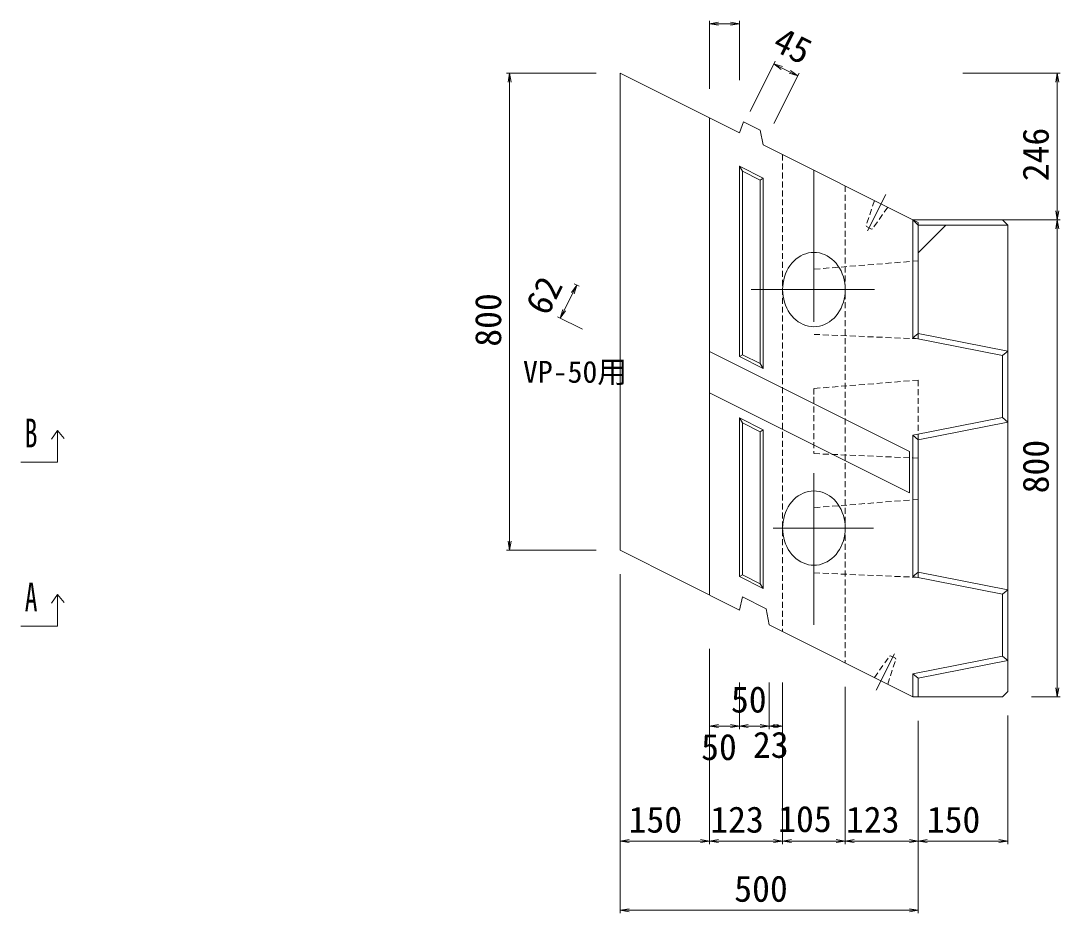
# Model space of a CAD drawing. Units: millimetres on the paper. Extents: x 2 to 843, y -1 to 593.
# Drawn here: x 547.6 to 634.8, y 397.1 to 472 of the extents above; entities that cross this region are included whole.
import ezdxf
from ezdxf.enums import TextEntityAlignment as Align

# ---------------------------------------------------------------- set-up
doc = ezdxf.new("R2010")
doc.units = ezdxf.units.MM
doc.linetypes.add('USER1', pattern=[0.75, 0.5, -0.25])
doc.linetypes.add('USER2', pattern=[25.31, 12.7, -6.3, 0.01, -6.3])
for name, color, linetype, lineweight in [('0_2', 7, 'Continuous', 18), ('D-STR-DIM（寸法）', 7, 'Continuous', 18), ('D-STR-STR3（構造物）', 1, 'Continuous', 18), ('D-STR-TXT（文字）', 7, 'Continuous', 18), ('D-STR（構造物外形線）', 1, 'Continuous', 18)]:
    doc.layers.add(name, color=color, linetype=linetype, lineweight=lineweight)
doc.layers.add('用紙-用紙-GR1_01', color=7, linetype='Continuous')
doc.styles.add('ＭＳ ゴシック', font='')
doc.styles.get('ＭＳ ゴシック').set_extended_font_data('MS Gothic')

msp = doc.modelspace()

# ---------------------------------------------------------------- linework, layer by layer
at = {"layer": '0_2'}
for p, q in [((605.384, 471.716), (606.134, 471.841)), ((606.134, 471.591), (605.384, 471.716)), ((607.134, 471.841), (607.884, 471.716)), ((607.884, 471.716), (607.134, 471.591)), ((611.395, 467.895), (610.781, 468.343)), ((610.781, 468.343), (611.507, 468.119)), ((588.5, 466.818), (588.625, 467.568)), ((588.625, 467.568), (588.75, 466.818)), ((612.781, 467.341), (612.054, 467.565)), ((612.166, 467.789), (612.781, 467.341)), ((634.407, 466.818), (634.532, 467.568)), ((634.532, 467.568), (634.657, 466.818)), ((634.532, 455.272), (634.407, 456.022)), ((634.657, 456.022), (634.532, 455.272)), ((634.407, 454.522), (634.532, 455.272)), ((634.532, 455.272), (634.657, 454.522)), ((593.807, 449.187), (594.255, 449.802)), ((594.255, 449.802), (594.031, 449.075)), ((592.867, 447.03), (593.091, 447.756)), ((593.314, 447.644), (592.867, 447.03)), ((588.625, 427.568), (588.5, 428.318)), ((588.75, 428.318), (588.625, 427.568)), ((634.532, 415.272), (634.407, 416.022)), ((634.657, 416.022), (634.532, 415.272)), ((605.384, 412.821), (606.134, 412.946)), ((606.134, 412.696), (605.384, 412.821)), ((607.134, 412.946), (607.884, 412.821)), ((607.884, 412.821), (607.134, 412.696)), ((607.884, 412.821), (608.634, 412.946)), ((608.634, 412.696), (607.884, 412.821)), ((609.634, 412.946), (610.384, 412.821)), ((610.384, 412.821), (609.634, 412.696)), ((610.384, 412.821), (611.134, 412.946)), ((611.134, 412.696), (610.384, 412.821)), ((610.759, 412.946), (611.509, 412.821)), ((611.509, 412.821), (610.759, 412.696)), ((597.884, 403.18), (598.634, 403.305)), ((598.634, 403.055), (597.884, 403.18)), ((604.634, 403.305), (605.384, 403.18)), ((605.384, 403.18), (604.634, 403.055)), ((605.384, 403.18), (606.134, 403.305)), ((606.134, 403.055), (605.384, 403.18)), ((610.759, 403.305), (611.509, 403.18)), ((611.509, 403.18), (610.759, 403.055)), ((611.509, 403.18), (612.259, 403.305)), ((612.259, 403.055), (611.509, 403.18)), ((616.009, 403.305), (616.759, 403.18)), ((616.759, 403.18), (616.009, 403.055)), ((616.759, 403.18), (617.509, 403.305)), ((617.509, 403.055), (616.759, 403.18)), ((622.134, 403.305), (622.884, 403.18)), ((622.884, 403.18), (622.134, 403.055)), ((622.884, 403.18), (623.634, 403.305)), ((623.634, 403.055), (622.884, 403.18)), ((629.634, 403.305), (630.384, 403.18)), ((630.384, 403.18), (629.634, 403.055)), ((597.884, 397.385), (598.634, 397.51)), ((598.634, 397.26), (597.884, 397.385)), ((622.134, 397.51), (622.884, 397.385)), ((622.884, 397.385), (622.134, 397.26))]:
    msp.add_line(p, q, dxfattribs=at)
at = {"layer": '0_2', "color": 9}
for p, q in [((605.384, 471.716), (605.484, 471.716)), ((607.884, 471.716), (607.784, 471.716)), ((610.781, 468.343), (610.87, 468.298)), ((588.625, 467.568), (588.625, 467.468)), ((612.781, 467.341), (612.691, 467.386)), ((634.532, 467.568), (634.532, 467.468)), ((634.532, 455.272), (634.532, 455.372)), ((634.532, 455.272), (634.532, 455.172)), ((594.255, 449.802), (594.21, 449.712)), ((592.867, 447.03), (592.911, 447.119)), ((588.625, 427.568), (588.625, 427.668)), ((634.532, 415.272), (634.532, 415.372)), ((605.384, 412.821), (605.484, 412.821)), ((607.884, 412.821), (607.784, 412.821)), ((607.884, 412.821), (607.984, 412.821)), ((610.384, 412.821), (610.284, 412.821)), ((610.384, 412.821), (610.484, 412.821)), ((611.509, 412.821), (611.409, 412.821)), ((597.884, 403.18), (597.984, 403.18)), ((605.384, 403.18), (605.284, 403.18)), ((605.384, 403.18), (605.484, 403.18)), ((611.509, 403.18), (611.409, 403.18)), ((611.509, 403.18), (611.609, 403.18)), ((616.759, 403.18), (616.659, 403.18)), ((616.759, 403.18), (616.859, 403.18)), ((622.884, 403.18), (622.784, 403.18)), ((622.884, 403.18), (622.984, 403.18)), ((630.384, 403.18), (630.284, 403.18)), ((597.884, 397.385), (597.984, 397.385)), ((622.884, 397.385), (622.784, 397.385))]:
    msp.add_line(p, q, dxfattribs=at)
at = {"layer": 'D-STR-DIM（寸法）'}
for p, q in [((605.384, 466.262), (605.384, 471.966)), ((605.484, 471.716), (607.784, 471.716)), ((607.884, 466.987), (607.884, 471.966)), ((608.78, 464.348), (610.893, 468.566)), ((610.87, 468.298), (612.691, 467.386)), ((595.884, 467.568), (588.375, 467.568)), ((588.625, 427.668), (588.625, 467.468)), ((610.78, 463.346), (612.893, 467.565)), ((626.63, 467.568), (634.782, 467.568)), ((634.532, 455.372), (634.532, 467.468)), ((626.63, 455.272), (634.782, 455.272)), ((632.384, 455.272), (634.782, 455.272)), ((634.532, 415.372), (634.532, 455.172)), ((592.911, 447.119), (594.21, 449.712)), ((594.457, 449.7), (594.031, 449.914)), ((594.732, 446.096), (592.643, 447.142)), ((595.884, 427.568), (588.375, 427.568)), ((597.884, 425.568), (597.884, 402.93)), ((597.884, 425.568), (597.884, 397.135)), ((605.384, 419.312), (605.384, 412.571)), ((607.884, 416.486), (607.884, 412.571)), ((607.884, 416.486), (607.884, 412.571)), ((610.384, 416.486), (610.384, 412.571)), ((610.384, 416.486), (610.384, 412.571)), ((611.509, 416.486), (611.509, 412.571)), ((616.759, 416.114), (616.759, 402.93)), ((616.759, 416.114), (616.759, 402.93)), ((632.384, 415.272), (634.782, 415.272)), ((605.384, 414.646), (605.384, 402.93)), ((611.509, 414.646), (611.509, 402.93)), ((605.384, 413.646), (605.384, 402.93)), ((611.509, 413.646), (611.509, 402.93)), ((622.884, 413.272), (622.884, 402.93)), ((622.884, 413.272), (622.884, 402.93)), ((630.384, 413.722), (630.384, 402.93)), ((605.484, 412.821), (607.784, 412.821)), ((607.984, 412.821), (610.284, 412.821)), ((610.484, 412.821), (611.409, 412.821)), ((622.884, 412.272), (622.884, 397.135)), ((597.984, 403.18), (605.284, 403.18)), ((605.484, 403.18), (611.409, 403.18)), ((611.609, 403.18), (616.659, 403.18)), ((616.859, 403.18), (622.784, 403.18)), ((622.984, 403.18), (630.284, 403.18)), ((597.984, 397.385), (622.784, 397.385))]:
    msp.add_line(p, q, dxfattribs=at)
at = {"layer": 'D-STR-STR3（構造物）'}
for p, q in [((597.884, 467.568), (607.884, 462.559)), ((597.884, 467.568), (597.884, 427.568)), ((605.384, 463.812), (605.384, 423.812)), ((607.884, 462.559), (608.234, 463.503)), ((608.234, 463.503), (609.634, 462.801)), ((609.884, 461.558), (609.634, 462.801)), ((609.884, 461.558), (622.884, 455.047)), ((608.134, 459.359), (607.884, 459.763)), ((607.884, 459.763), (609.884, 458.762)), ((607.884, 459.763), (607.884, 443.814)), ((608.134, 459.359), (609.634, 458.607)), ((608.134, 459.359), (608.134, 443.969)), ((609.634, 458.607), (609.884, 458.762)), ((609.634, 458.607), (609.634, 443.217)), ((609.884, 458.762), (609.884, 442.813)), ((622.434, 455.272), (629.934, 455.272)), ((622.434, 455.272), (622.884, 454.822)), ((622.434, 455.272), (622.434, 445.372)), ((622.884, 455.047), (622.884, 445.742)), ((629.934, 455.272), (630.384, 454.822)), ((622.884, 452.507), (625.199, 454.822)), ((622.884, 454.822), (630.384, 454.822)), ((630.384, 454.822), (630.384, 415.722)), ((622.884, 445.742), (622.434, 445.372)), ((622.434, 445.372), (629.934, 443.888)), ((630.384, 444.258), (622.884, 445.742)), ((605.384, 444.228), (622.134, 435.838)), ((608.134, 443.969), (607.884, 443.814)), ((607.884, 443.814), (609.884, 442.813)), ((608.134, 443.969), (609.634, 443.217)), ((629.934, 443.888), (630.384, 444.258)), ((629.934, 443.888), (629.934, 438.692)), ((605.384, 440.76), (622.134, 432.371)), ((607.884, 438.67), (607.884, 425.355)), ((608.134, 438.265), (607.884, 438.67)), ((607.884, 438.67), (609.884, 437.668)), ((629.934, 438.692), (622.434, 437.208)), ((622.884, 436.839), (630.384, 438.323)), ((629.934, 438.692), (630.384, 438.323)), ((608.134, 438.265), (608.134, 425.51)), ((608.134, 438.265), (609.634, 437.513)), ((622.884, 436.839), (622.434, 437.208)), ((622.434, 437.208), (622.434, 425.372)), ((622.884, 436.839), (622.884, 425.742)), ((622.134, 435.838), (622.134, 432.371)), ((597.884, 427.568), (607.884, 422.559)), ((608.134, 425.51), (607.884, 425.355)), ((607.884, 425.355), (609.884, 424.354)), ((608.134, 425.51), (609.634, 424.759)), ((622.434, 425.372), (622.884, 425.742)), ((622.434, 425.372), (629.934, 423.888)), ((630.384, 424.258), (622.884, 425.742)), ((608.134, 423.664), (607.884, 422.559)), ((608.134, 423.664), (610.134, 422.663)), ((630.384, 424.258), (629.934, 423.888)), ((629.934, 423.888), (629.934, 418.692)), ((610.384, 421.307), (610.134, 422.663)), ((610.384, 421.307), (622.434, 415.272)), ((629.934, 418.692), (622.434, 417.208)), ((622.884, 416.839), (630.384, 418.323)), ((629.934, 418.692), (630.384, 418.323)), ((622.884, 416.839), (622.434, 417.208)), ((622.434, 417.208), (622.434, 415.272)), ((622.884, 416.839), (622.884, 415.272)), ((629.934, 415.272), (630.384, 415.722)), ((622.434, 415.272), (629.934, 415.272))]:
    msp.add_line(p, q, dxfattribs=at)
at = {"layer": 'D-STR-STR3（構造物）', "linetype": 'USER1'}
for p, q in [((611.509, 460.744), (611.509, 420.744)), ((616.759, 458.114), (616.759, 418.114)), ((619.2, 456.892), (618.517, 454.783)), ((620.318, 456.332), (619.033, 454.514)), ((618.544, 454.704), (618.517, 454.783)), ((618.544, 454.704), (618.951, 454.5)), ((619.033, 454.514), (618.951, 454.5)), ((622.884, 451.836), (614.134, 451.136)), ((622.884, 445.295), (614.134, 445.673)), ((622.884, 445.742), (622.884, 445.295)), ((622.884, 441.836), (614.134, 441.136)), ((622.884, 441.836), (622.884, 436.839)), ((622.884, 435.295), (614.134, 435.673)), ((622.884, 431.836), (614.134, 431.136)), ((622.884, 425.295), (614.134, 425.673)), ((622.884, 425.742), (622.884, 425.295)), ((619.2, 416.892), (620.48, 418.701)), ((620.318, 416.332), (621.001, 418.44)), ((620.559, 418.728), (620.48, 418.701)), ((620.975, 418.519), (620.559, 418.728)), ((620.975, 418.519), (621.001, 418.44))]:
    msp.add_line(p, q, dxfattribs=at)
at = {"layer": 'D-STR-STR3（構造物）', "linetype": 'USER2'}
for p, q in [((614.134, 459.429), (614.134, 419.429)), ((620.152, 457.397), (618.622, 454.342)), ((608.884, 449.429), (619.208, 449.429)), ((619.366, 415.827), (620.896, 418.881))]:
    msp.add_line(p, q, dxfattribs=at)
at = {"layer": 'D-STR-TXT（文字）', "color": 2}
for p, q in [((550.726, 437.606), (550.219, 436.888)), ((550.726, 437.606), (551.27, 436.94)), ((550.726, 434.944), (550.726, 437.606)), ((547.641, 434.944), (550.726, 434.944)), ((550.726, 423.856), (550.219, 423.138)), ((550.726, 423.856), (551.27, 423.19)), ((550.726, 421.194), (550.726, 423.856)), ((547.641, 421.194), (550.726, 421.194))]:
    msp.add_line(p, q, dxfattribs=at)
at = {"layer": 'D-STR（構造物外形線）'}
for p, q in [((613.236, 452.356), (613.025, 452.252)), ((613.455, 452.438), (613.236, 452.356)), ((613.678, 452.497), (613.455, 452.438)), ((613.905, 452.532), (613.678, 452.497)), ((614.134, 452.544), (613.905, 452.532)), ((614.363, 452.532), (614.134, 452.544)), ((614.59, 452.497), (614.363, 452.532)), ((614.813, 452.438), (614.59, 452.497)), ((615.032, 452.356), (614.813, 452.438)), ((615.243, 452.252), (615.032, 452.356)), ((612.123, 451.431), (611.984, 451.216)), ((612.278, 451.632), (612.123, 451.431)), ((612.447, 451.815), (612.278, 451.632)), ((612.628, 451.981), (612.447, 451.815)), ((612.822, 452.127), (612.628, 451.981)), ((613.025, 452.252), (612.822, 452.127)), ((615.447, 452.127), (615.243, 452.252)), ((615.64, 451.981), (615.447, 452.127)), ((615.821, 451.815), (615.64, 451.981)), ((615.99, 451.632), (615.821, 451.815)), ((616.145, 451.431), (615.99, 451.632)), ((616.284, 451.216), (616.145, 451.431)), ((611.755, 450.746), (611.667, 450.494)), ((611.861, 450.987), (611.755, 450.746)), ((611.984, 451.216), (611.861, 450.987)), ((616.407, 450.987), (616.284, 451.216)), ((616.513, 450.746), (616.407, 450.987)), ((616.601, 450.494), (616.513, 450.746)), ((611.519, 449.701), (611.509, 449.429)), ((611.549, 449.97), (611.519, 449.701)), ((611.599, 450.235), (611.549, 449.97)), ((611.667, 450.494), (611.599, 450.235)), ((616.67, 450.235), (616.601, 450.494)), ((616.719, 449.97), (616.67, 450.235)), ((616.749, 449.701), (616.719, 449.97)), ((616.759, 449.429), (616.749, 449.701)), ((611.509, 449.429), (611.519, 449.158)), ((611.519, 449.158), (611.549, 448.888)), ((611.549, 448.888), (611.599, 448.623)), ((616.67, 448.623), (616.719, 448.888)), ((616.719, 448.888), (616.749, 449.158)), ((616.749, 449.158), (616.759, 449.429)), ((611.599, 448.623), (611.667, 448.364)), ((611.667, 448.364), (611.755, 448.113)), ((611.755, 448.113), (611.861, 447.872)), ((616.407, 447.872), (616.513, 448.113)), ((616.513, 448.113), (616.601, 448.364)), ((616.601, 448.364), (616.67, 448.623)), ((611.861, 447.872), (611.984, 447.642)), ((611.984, 447.642), (612.123, 447.427)), ((612.123, 447.427), (612.278, 447.226)), ((612.278, 447.226), (612.447, 447.043)), ((612.447, 447.043), (612.628, 446.877)), ((615.64, 446.877), (615.821, 447.043)), ((615.821, 447.043), (615.99, 447.226)), ((615.99, 447.226), (616.145, 447.427)), ((616.145, 447.427), (616.284, 447.642)), ((616.284, 447.642), (616.407, 447.872)), ((612.628, 446.877), (612.822, 446.731)), ((612.822, 446.731), (613.025, 446.606)), ((613.025, 446.606), (613.236, 446.502)), ((613.236, 446.502), (613.455, 446.42)), ((613.455, 446.42), (613.678, 446.361)), ((613.678, 446.361), (613.905, 446.326)), ((613.905, 446.326), (614.134, 446.314)), ((614.134, 446.314), (614.363, 446.326)), ((614.363, 446.326), (614.59, 446.361)), ((614.59, 446.361), (614.813, 446.42)), ((614.813, 446.42), (615.032, 446.502)), ((615.032, 446.502), (615.243, 446.606)), ((615.243, 446.606), (615.447, 446.731)), ((615.447, 446.731), (615.64, 446.877)), ((609.634, 443.217), (609.884, 442.813)), ((609.634, 437.513), (609.884, 437.668)), ((609.634, 437.513), (609.634, 424.759)), ((609.884, 437.668), (609.884, 424.354)), ((613.025, 432.252), (612.822, 432.127)), ((613.236, 432.356), (613.025, 432.252)), ((613.455, 432.438), (613.236, 432.356)), ((613.678, 432.497), (613.455, 432.438)), ((613.905, 432.532), (613.678, 432.497)), ((614.134, 432.544), (613.905, 432.532)), ((614.363, 432.532), (614.134, 432.544)), ((614.59, 432.497), (614.363, 432.532)), ((614.813, 432.438), (614.59, 432.497)), ((615.032, 432.356), (614.813, 432.438)), ((615.243, 432.252), (615.032, 432.356)), ((615.447, 432.127), (615.243, 432.252)), ((612.123, 431.431), (611.984, 431.216)), ((612.278, 431.632), (612.123, 431.431)), ((612.447, 431.815), (612.278, 431.632)), ((612.628, 431.981), (612.447, 431.815)), ((612.822, 432.127), (612.628, 431.981)), ((615.64, 431.981), (615.447, 432.127)), ((615.821, 431.815), (615.64, 431.981)), ((615.99, 431.632), (615.821, 431.815)), ((616.145, 431.431), (615.99, 431.632)), ((616.284, 431.216), (616.145, 431.431)), ((611.667, 430.494), (611.599, 430.235)), ((611.755, 430.746), (611.667, 430.494)), ((611.861, 430.987), (611.755, 430.746)), ((611.984, 431.216), (611.861, 430.987)), ((616.407, 430.987), (616.284, 431.216)), ((616.513, 430.746), (616.407, 430.987)), ((616.601, 430.494), (616.513, 430.746)), ((616.67, 430.235), (616.601, 430.494)), ((611.519, 429.701), (611.509, 429.429)), ((611.549, 429.97), (611.519, 429.701)), ((611.599, 430.235), (611.549, 429.97)), ((616.719, 429.97), (616.67, 430.235)), ((616.749, 429.701), (616.719, 429.97)), ((616.759, 429.429), (616.749, 429.701)), ((611.509, 429.429), (611.519, 429.158)), ((611.519, 429.158), (611.549, 428.888)), ((611.549, 428.888), (611.599, 428.623)), ((616.67, 428.623), (616.719, 428.888)), ((616.719, 428.888), (616.749, 429.158)), ((616.749, 429.158), (616.759, 429.429)), ((611.599, 428.623), (611.667, 428.364)), ((611.667, 428.364), (611.755, 428.113)), ((611.755, 428.113), (611.861, 427.872)), ((611.861, 427.872), (611.984, 427.642)), ((616.284, 427.642), (616.407, 427.872)), ((616.407, 427.872), (616.513, 428.113)), ((616.513, 428.113), (616.601, 428.364)), ((616.601, 428.364), (616.67, 428.623)), ((611.984, 427.642), (612.123, 427.427)), ((612.123, 427.427), (612.278, 427.226)), ((612.278, 427.226), (612.447, 427.043)), ((612.447, 427.043), (612.628, 426.877)), ((615.64, 426.877), (615.821, 427.043)), ((615.821, 427.043), (615.99, 427.226)), ((615.99, 427.226), (616.145, 427.427)), ((616.145, 427.427), (616.284, 427.642)), ((612.628, 426.877), (612.822, 426.731)), ((612.822, 426.731), (613.025, 426.606)), ((613.025, 426.606), (613.236, 426.502)), ((613.236, 426.502), (613.455, 426.42)), ((613.455, 426.42), (613.678, 426.361)), ((613.678, 426.361), (613.905, 426.326)), ((613.905, 426.326), (614.134, 426.314)), ((614.134, 426.314), (614.363, 426.326)), ((614.363, 426.326), (614.59, 426.361)), ((614.59, 426.361), (614.813, 426.42)), ((614.813, 426.42), (615.032, 426.502)), ((615.032, 426.502), (615.243, 426.606)), ((615.243, 426.606), (615.447, 426.731)), ((615.447, 426.731), (615.64, 426.877)), ((609.634, 424.759), (609.884, 424.354))]:
    msp.add_line(p, q, dxfattribs=at)
at = {"layer": 'D-STR（構造物外形線）', "linetype": 'USER1'}
for p, q in [((614.134, 441.134), (614.134, 435.67)), ((614.134, 431.134), (614.134, 425.67))]:
    msp.add_line(p, q, dxfattribs=at)
at = {"layer": 'D-STR（構造物外形線）', "linetype": 'USER2'}
msp.add_line((610.727, 429.429), (619.134, 429.429), dxfattribs=at)

# ---------------------------------------------------------------- texts
at = {"layer": 'D-STR-DIM（寸法）', "style": 'ＭＳ ゴシック'}
for s, rotation, p in [('45', 333.396, (610.231, 468.982)), ('246', 90, (634.482, 458.511)), ('62', 63.396, (592.397, 446.818)), ('800', 90, (588.575, 444.636)), ('800', 90, (634.482, 432.341))]:
    msp.add_text(s, height=2.199, rotation=rotation, dxfattribs=at).set_placement(p, align=Align.BOTTOM_LEFT)
for s, p in [('50', (607.177, 413.301)), ('23', (609.02, 409.5)), ('50', (604.677, 409.318)), ('105', (611.134, 403.282)), ('150', (598.596, 403.23)), ('123', (605.447, 403.23)), ('123', (616.822, 403.23)), ('150', (623.596, 403.23)), ('500', (607.453, 397.435))]:
    msp.add_text(s, height=2.199, dxfattribs=at).set_placement(p, align=Align.BOTTOM_LEFT)
at = {"layer": 'D-STR-TXT（文字）', "style": 'ＭＳ ゴシック', "width": 0.65}
for s, p in [('B', (547.971, 435.461)), ('A', (547.971, 421.711))]:
    msp.add_text(s, height=2.422, dxfattribs=at).set_placement(p, align=Align.BOTTOM_LEFT)
at = {"layer": '用紙-用紙-GR1_01', "style": 'ＭＳ ゴシック'}
msp.add_text('VP-50用', height=1.833, dxfattribs=at).set_placement((589.744, 441.065), align=Align.BOTTOM_LEFT)

doc.saveas('drawing.dxf')
